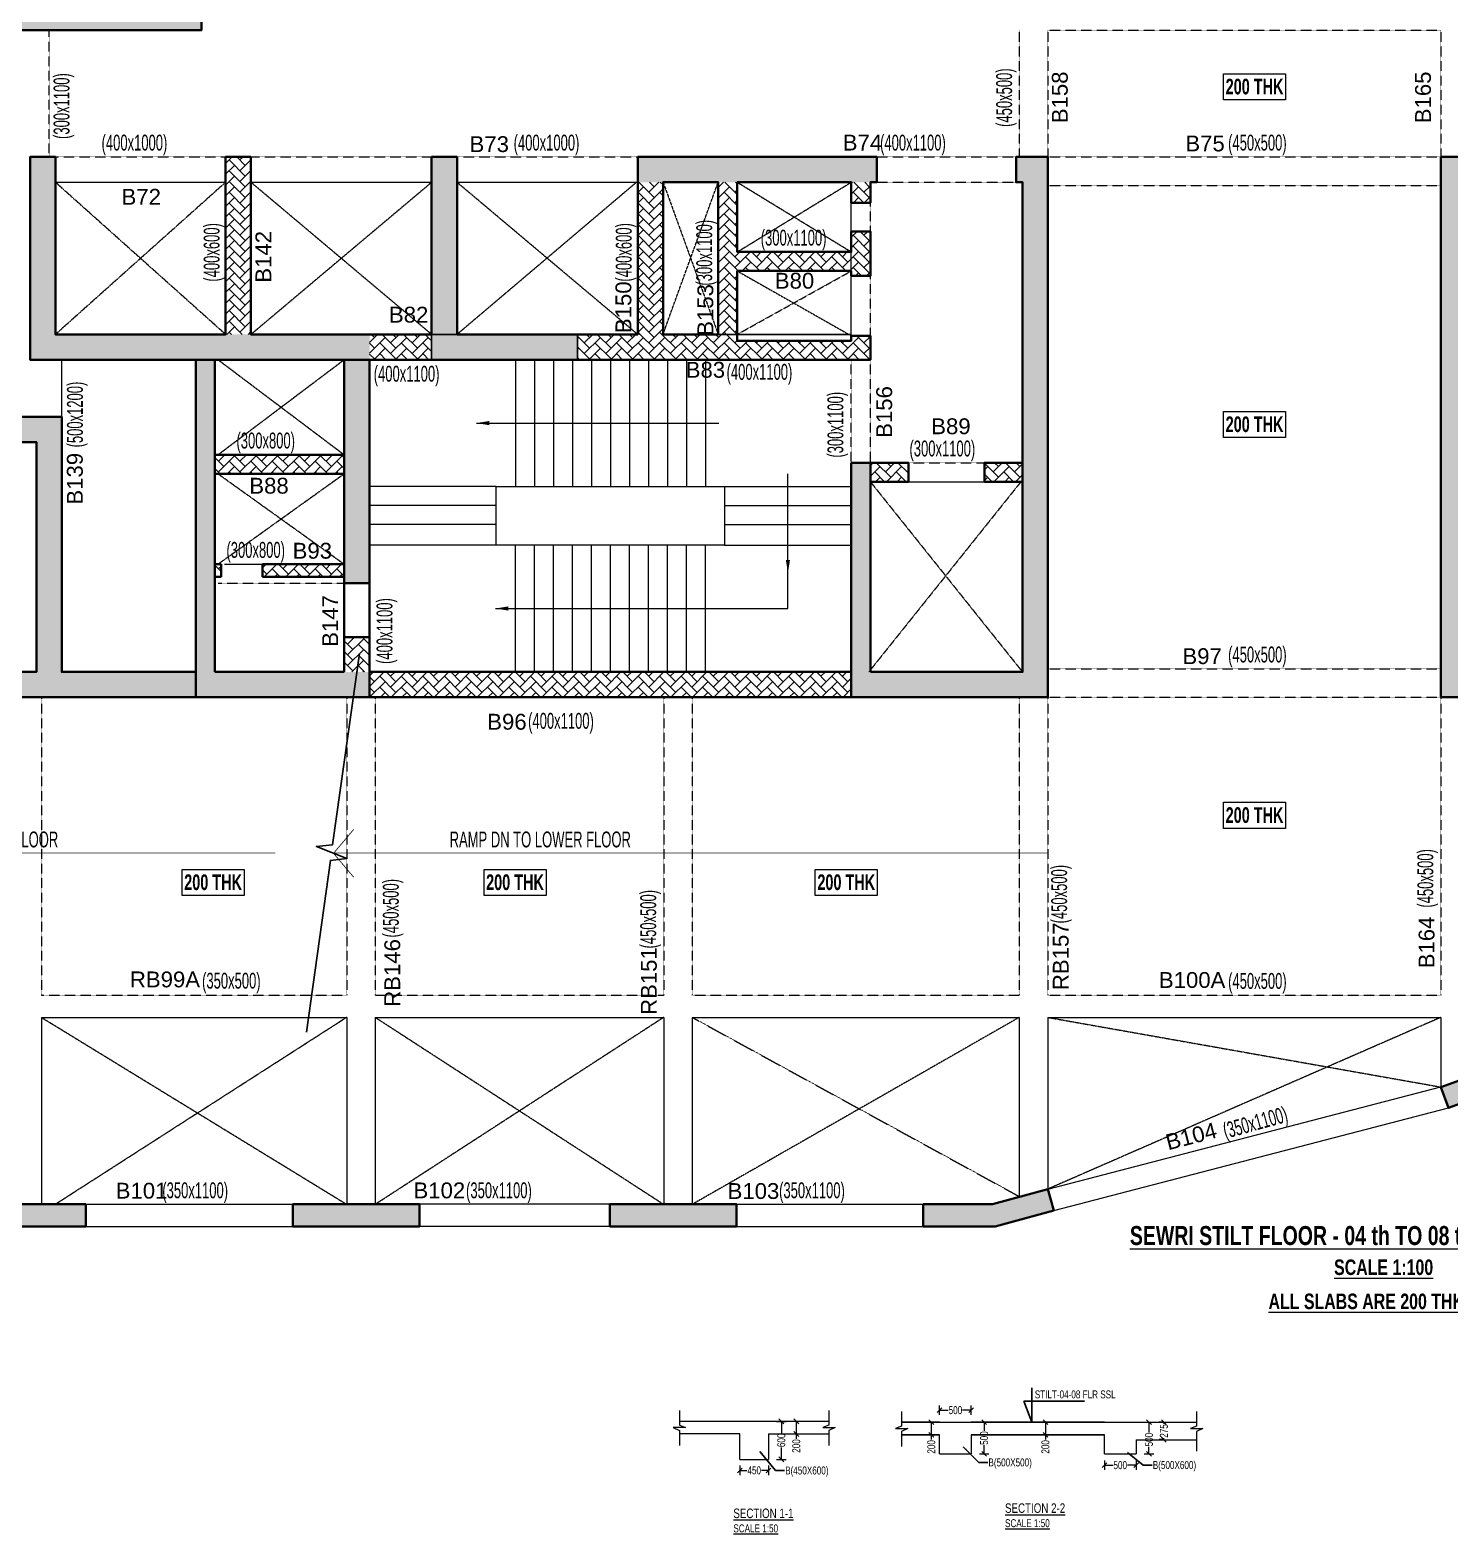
# Model space of a CAD drawing. Header units: millimetres. Extents: x -22 to 70213, y 125 to 62313.
# Drawn here: x 19333 to 41729, y 125 to 23849 of the extents above; entities that cross this region are included whole.
import ezdxf
from ezdxf.enums import TextEntityAlignment as Align

# ---------------------------------------------------------------- set-up
doc = ezdxf.new("R2010")
doc.units = ezdxf.units.MM
doc.linetypes.add('HIDDEN', pattern=[0.375, 0.25, -0.125])
for name, color, linetype, lineweight in [('A-ANNO-DIMS', 8, 'Continuous', 15), ('A-DETL-MISC', 35, 'Continuous', 15), ('A-FLOR-IDEN', 11, 'Continuous', 9), ('A-HIDD-ABVE', 8, 'HIDDEN', 20), ('G-ANNO-TEXT', 231, 'Continuous', 9), ('S-BEAM', 7, 'Continuous', 18), ('S-BEAM-IDEN', 2, 'Continuous', 9), ('S-COL HATCH', 9, 'Continuous', 0), ('S-COLS', 5, 'Continuous', 35), ('SEC TEXT', 50, 'Continuous', 5)]:
    doc.layers.add(name, color=color, linetype=linetype, lineweight=lineweight)
for name, color, linetype in [('Beam Nos', 7, 'Continuous'), ('changes', 7, 'Continuous'), ('dim', 8, 'Continuous'), ('SECTION LINE', 4, 'Continuous')]:
    doc.layers.add(name, color=color, linetype=linetype)
doc.styles.add('Dim.s & Anno.(Misc.)', font='ARIALN.TTF')
doc.styles.add('SC-BBS1', font='SansSerif')
doc.styles.add('sd', font='ARIALN.TTF')
doc.styles.add('SOBHA', font='swisscl.ttf')
doc.styles.add('Swis721 LtCn BT', font='swisscl.ttf', dxfattribs={"width": 0.9, "height": 233.355162})
doc.styles.add('Swis721 LtCn BT_2', font='swisscl.ttf', dxfattribs={"height": 244.992296})
doc.styles.add('Swis721 LtCn BT_B', font='', dxfattribs={"width": 0.9, "height": 246.918336})
doc.styles.get('Swis721 LtCn BT_B').set_extended_font_data('Swis721 LtCn BT', bold=True)
doc.dimstyles.new('A-GFC-100', dxfattribs={"dimscale": 100, "dimtxt": 1.75, "dimasz": 1.5, "dimexe": 1.5, "dimexo": 0, "dimgap": 1, "dimtad": 1, "dimdsep": 46, "dimtxsty": 'Dim.s & Anno.(Misc.)', "dimblk": 'ARCHTICK', "dimcen": 0, "dimdle": 1.5, "dimclrd": 256, "dimclre": 8, "dimclrt": 6, "dimazin": 2, "dimtfac": 1, "dimtix": 1, "dimtmove": 2, "dimatfit": 3, "dimfxl": 1, "dimtolj": 1, "dimlwd": -1, "dimlwe": 9, "dimarcsym": 0})
doc.dimstyles.new('S-50', dxfattribs={"dimscale": 50, "dimtxt": 2.5, "dimasz": 1.5, "dimexe": 1.5, "dimexo": 1.5, "dimgap": 0.1, "dimtad": 0, "dimdec": 0, "dimrnd": 0.0005, "dimzin": 0, "dimdsep": 46, "dimtxsty": 'SOBHA', "dimblk": 'OBLIQUE', "dimcen": 0.09, "dimclrd": 8, "dimclre": 8, "dimclrt": 6, "dimadec": 0, "dimazin": 0, "dimtfac": 1, "dimtdec": 0, "dimtofl": 0, "dimtmove": 0, "dimatfit": 3, "dimfxl": 1.5, "dimfxlon": 1, "dimtolj": 1, "dimtzin": 0, "dimlwd": -1, "dimlwe": -1, "dimarcsym": 0})
pattern_1 = [(45, (-31794446.85, 20735559.75), (0, 169.7056275), [360, -120]), (135, (-31794362, 20735644.6), (1e-14, 169.7056275), [360, -120])]

# ---------------------------------------------------------------- blocks, each defined once
blk = doc.blocks.new('A$C0921b736')
at = {"layer": 'S-COL HATCH', "transparency": 33554687}
h = blk.add_hatch(color=256, dxfattribs=at)
h.dxf.hatch_style = 1
h.paths.add_polyline_path([(5425, 11675), (5425, 11275), (10175, 11275), (10175, 11675)])
h.paths.add_polyline_path([(5425, 11675), (5975, 11675), (5975, 22675), (5425, 22675)])
h = blk.add_hatch(color=256, dxfattribs=at)
h.dxf.hatch_style = 1
h.paths.add_polyline_path([(12825, 6075), (12825, 6475), (7871, 6475), (7871, 9275), (7471, 9275), (7471, 6075)])
at = {"layer": 'S-COL HATCH'}
h = blk.add_hatch(dxfattribs=at)
h.set_pattern_fill('AR-HBONE', color=256, scale=30)
h.set_pattern_definition(pattern_1)
h.paths.add_polyline_path([(10555, 6475), (10955, 6475), (10955, 9275), (10555, 9275)])
at = {"layer": 'S-COL HATCH', "transparency": 33554687}
h = blk.add_hatch(color=256, dxfattribs=at)
h.dxf.hatch_style = 1
h.paths.add_polyline_path([(13805, 9275), (14205, 9275), (14205, 6475), (13805, 6475)])
h = blk.add_hatch(color=256, dxfattribs=at)
h.dxf.hatch_style = 1
h.paths.add_polyline_path([(17055, 9275), (20825, 9275), (20825, 8875), (17055, 8875)])
h = blk.add_hatch(color=256, dxfattribs=at)
h.dxf.hatch_style = 1
h.paths.add_polyline_path([(20725, 4450), (20425, 4450), (20425, 1150), (20425, 750), (23125, 750), (23525, 750), (23525, 1150), (23525, 1150), (23525, 9275), (23025, 9275), (23025, 8875), (23125, 8875), (23125, 1150), (23125, 1150), (20725, 1150), (20725, 1150)])
h = blk.add_hatch(color=256, dxfattribs=at)
h.dxf.hatch_style = 1
h.paths.add_polyline_path([(32525, 4450), (32825, 4450), (32825, 1150), (32825, 750), (30125, 750), (29725, 750), (29725, 1150), (29725, 1150), (29725, 9275), (30225, 9275), (30225, 8875), (30125, 8875), (30125, 1150), (30125, 1150), (32525, 1150), (32525, 1150)])
at = {"layer": 'S-COL HATCH'}
h = blk.add_hatch(dxfattribs=at)
h.set_pattern_fill('AR-HBONE', color=256, scale=30)
h.set_pattern_definition(pattern_1)
h.paths.add_polyline_path([(18325, 8875), (18625, 8875), (18625, 7775), (20425, 7775), (20425, 8100), (20725, 8100), (20725, 7398), (20425, 7398), (20425, 7475), (18625, 7475), (18625, 6375), (20425, 6375), (20425, 6453), (20725, 6453), (20725, 6075), (16105, 6075), (16105, 6475), (18325, 6475)])
h = blk.add_hatch(dxfattribs=at)
h.set_pattern_fill('AR-HBONE', color=256, scale=30)
h.set_pattern_definition(pattern_1)
h.paths.add_polyline_path([(17055, 6475), (17455, 6475), (17455, 8875), (17055, 8875)])
h = blk.add_hatch(dxfattribs=at)
h.set_pattern_fill('AR-HBONE', color=256, scale=30)
h.set_pattern_definition(pattern_1)
h.paths.add_polyline_path([(20425, 8875), (20725, 8875), (20725, 8550), (20425, 8550)])
h = blk.add_hatch(dxfattribs=at)
h.set_pattern_fill('AR-HBONE', color=256, scale=30)
h.set_pattern_definition(pattern_1)
h.paths.add_polyline_path([(13805, 6475), (12825, 6475), (12825, 6075), (13805, 6075)])
at = {"layer": 'S-COL HATCH', "transparency": 33554687}
h = blk.add_hatch(color=256, dxfattribs=at)
h.dxf.hatch_style = 1
h.paths.add_polyline_path([(13805, 6475), (16105, 6475), (16105, 6075), (13805, 6075)])
h = blk.add_hatch(color=256, dxfattribs=at)
h.dxf.hatch_style = 1
h.paths.add_polyline_path([(10385, 6075), (10085, 6075), (10085, 750), (10385, 750), (12825, 750), (12825, 1150), (10385, 1150), (10385, 2850), (10385, 2850), (10385, 2850)])
h = blk.add_hatch(color=256, dxfattribs=at)
h.dxf.hatch_style = 1
h.paths.add_polyline_path([(12825, 6075), (12425, 6075), (12425, 6075), (12425, 4575), (12425, 4575), (12425, 4275), (12425, 2550), (12825, 2550)])
h = blk.add_hatch(color=256, dxfattribs=at)
h.dxf.hatch_style = 1
h.paths.add_polyline_path([(7571, 4775), (7571, 1150), (4571, 1150), (4571, 3648), (4171, 3648), (4171, 1150), (1200, 1150), (1200, 750), (10085, 750), (10085, 1150), (7971, 1150), (7971, 5175), (0, 5175), (0, 1675), (575, 1675), (575, 4775)])
at = {"layer": 'S-COL HATCH'}
h = blk.add_hatch(dxfattribs=at)
h.set_pattern_fill('AR-HBONE', color=256, scale=30)
h.set_pattern_definition(pattern_1)
h.paths.add_polyline_path([(12425, 4575), (10385, 4575), (10385, 4275), (12425, 4275)])
h = blk.add_hatch(dxfattribs=at)
h.set_pattern_fill('AR-HBONE', color=256, scale=30)
h.set_pattern_definition([(45, (-31794446.85, 20683630.75), (0, 169.7056275), [360, -120]), (135, (-31794362, 20683715.6), (1e-14, 169.7056275), [360, -120])])
h.paths.add_polyline_path([(21325, 4150), (21325, 4450), (20725, 4450), (20725, 4150)])
h.paths.add_polyline_path([(23125, 4150), (23125, 4450), (22525, 4450), (22525, 4150)])
h = blk.add_hatch(dxfattribs=at)
h.set_pattern_fill('AR-HBONE', color=256, scale=30)
h.set_pattern_definition(pattern_1)
h.paths.add_polyline_path([(10485, 2850), (10385, 2850), (10385, 2650), (10485, 2650)])
h = blk.add_hatch(dxfattribs=at)
h.set_pattern_fill('AR-HBONE', color=256, scale=30)
h.set_pattern_definition(pattern_1)
h.paths.add_polyline_path([(11135, 2850), (11135, 2650), (12425, 2650), (12425, 2850)])
h = blk.add_hatch(dxfattribs=at)
h.set_pattern_fill('AR-HBONE', color=256, scale=30)
h.set_pattern_definition(pattern_1)
h.paths.add_polyline_path([(12825, 1700), (12425, 1700), (12425, 1150), (12825, 1150)])
h = blk.add_hatch(dxfattribs=at)
h.set_pattern_fill('AR-HBONE', color=256, scale=30)
h.set_pattern_definition(pattern_1)
h.paths.add_polyline_path([(12825, 1150), (20425, 1150), (20425, 750), (12825, 750)])
at = {"layer": 'changes'}
blk.add_lwpolyline([(13805, 6475), (16105, 6475), (16105, 6075), (13805, 6075)], close=True, dxfattribs=at)
at = {"layer": 'S-COLS'}
for p, q in [((20425, 4450), (20425, 1150)), ((20725, 4450), (20725, 1150)), ((12425, 2550), (12825, 2550)), ((12425, 1700), (12825, 1700)), ((20425, 1150), (20425, 750))]:
    blk.add_line(p, q, dxfattribs=at)
at = {"layer": 'S-COLS', "elevation": 0}
blk.add_lwpolyline([(10175, 11675), (5425, 11675), (5425, 11275), (10175, 11275)], close=True, dxfattribs=at)
at = {"layer": 'S-COLS'}
for points in [[(17055, 9275), (20825, 9275), (20825, 8875), (20725, 8875), (20725, 8550), (20425, 8550), (20425, 8875), (19525, 8875), (18625, 8875), (18625, 7775), (20425, 7775), (20425, 8100), (20725, 8100), (20725, 7398), (20425, 7398), (20425, 7475), (18625, 7475), (18625, 6375), (19525, 6375), (20425, 6375), (20425, 6453), (20725, 6453), (20725, 6075), (18625, 6075), (18625, 6075), (7471, 6075), (7471, 9275), (7871, 9275), (7871, 6475), (10555, 6475), (10555, 9275)], [(10555, 9275), (10955, 9275)], [(10955, 9275), (10955, 6475), (13805, 6475), (13805, 9275)], [(13805, 9275), (14205, 9275)], [(14205, 9275), (14205, 6475), (17055, 6475), (17055, 9275)], [(23525, 1150), (23525, 9275), (23025, 9275), (23025, 8875), (23125, 8875), (23125, 1150), (20725, 1150)], [(29725, 1150), (29725, 9275), (30225, 9275), (30225, 8875), (30125, 8875), (30125, 1150), (32525, 1150)], [(10085, 6075), (10085, 750), (10385, 750)], [(10385, 1150), (10385, 6075)], [(12425, 6075), (12425, 1150)], [(12425, 750), (12825, 750), (12825, 6075)], [(0, 5175), (0, 1675), (575, 1675), (575, 4775), (7571, 4775), (7571, 1150), (4571, 1150), (4571, 3648), (4171, 3648), (4171, 1150), (1200, 1150), (1200, 750), (10085, 750)], [(10085, 1150), (7971, 1150), (7971, 5175), (25, 5175)], [(20725, 4150), (21325, 4150), (21325, 4450), (20425, 4450)], [(23125, 4150), (22525, 4150), (22525, 4450), (23125, 4450)], [(10485, 2850), (10385, 2850)], [(10485, 2650), (10485, 2850)], [(11135, 2850), (11135, 2650)], [(12425, 2850), (11135, 2850)], [(10385, 2650), (10485, 2650)], [(11135, 2650), (12425, 2650)], [(12425, 1150), (10385, 1150)], [(20425, 1150), (12825, 1150), (12825, 750), (23125, 750)], [(23125, 750), (23125, 750), (23525, 750), (23525, 1150)], [(30125, 750), (30125, 750), (29725, 750), (29725, 1150)], [(10385, 750), (12425, 750)]]:
    blk.add_lwpolyline(points, dxfattribs=at)
for points in [[(17455, 6475), (18325, 6475), (18325, 8875), (17455, 8875)], [(12425, 4575), (10385, 4575), (10385, 4275), (12425, 4275)]]:
    blk.add_lwpolyline(points, close=True, dxfattribs=at)
blk = doc.blocks.new('*U9')
blk.add_lwpolyline([(-31.73, 0), (-1.25, 0), (-0.62, 2.5), (0.62, -2.5), (1.25, 0), (28.62, 0)])
blk = doc.blocks.new('_ARCHTICK')
at = {"color": 0, "linetype": 'ByBlock', "const_width": 0.15}
blk.add_lwpolyline([(-0.5, -0.5), (0.5, 0.5)], dxfattribs=at)
blk = doc.blocks.new('A$Cb7cd9481')
at = {"layer": 'S-COL HATCH', "transparency": 33554687}
h = blk.add_hatch(color=256, dxfattribs=at)
h.dxf.hatch_style = 1
h.paths.add_polyline_path([(23855, -11522), (23735, -11193), (21855, -11874), (21974, -12203)])
h = blk.add_hatch(color=256, dxfattribs=at)
h.dxf.hatch_style = 1
h.paths.add_polyline_path([(15747, -13822), (15654, -13485), (14779, -13724), (13686, -13724), (13686, -14074), (14825, -14074)])
h = blk.add_hatch(color=256, dxfattribs=at)
h.dxf.hatch_style = 1
h.paths.add_polyline_path([(478, -14074), (478, -13724), (-1522, -13724), (-1522, -14074)])
h = blk.add_hatch(color=256, dxfattribs=at)
h.dxf.hatch_style = 1
h.paths.add_polyline_path([(5745, -14074), (5745, -13724), (3745, -13724), (3745, -14074)])
h = blk.add_hatch(color=256, dxfattribs=at)
h.dxf.hatch_style = 1
h.paths.add_polyline_path([(10745, -14074), (10745, -13724), (8745, -13724), (8745, -14074)])
at = {"layer": 'S-COLS', "elevation": 0}
for points in [[(21855, -11874), (21974, -12203), (23855, -11522), (23735, -11193), (21855, -11874)], [(13686, -13724), (14779, -13724), (15654, -13485), (15747, -13822), (14825, -14074), (13686, -14074), (13686, -13724)]]:
    blk.add_lwpolyline(points, dxfattribs=at)
for points in [[(-1522, -13724), (478, -13724), (478, -14074), (-1522, -14074)], [(3745, -13724), (5745, -13724), (5745, -14074), (3745, -14074)], [(8745, -13724), (10745, -13724), (10745, -14074), (8745, -14074)]]:
    blk.add_lwpolyline(points, close=True, dxfattribs=at)
blk = doc.blocks.new('_OBLIQUE')
at = {"color": 0, "linetype": 'ByBlock'}
blk.add_line((-0.5, -0.5), (0.5, 0.5), dxfattribs=at)
blk = doc.blocks.new('*D29')
at = {"layer": 'Defpoints', "color": 0, "transparency": 16777216}
for p in [(31442, 1901), (31419, 1701), (31442, 1701)]:
    blk.add_point(p, dxfattribs=at)
at = {"layer": 'S-BEAM', "color": 8, "transparency": 16777216}
for p, q in [((31419, 1901), (31344, 1901)), ((31419, 1901), (31419, 1701)), ((31419, 1701), (31344, 1701)), ((31419, 1701), (31419, 1626))]:
    blk.add_line(p, q, dxfattribs=at)
at = {"layer": 'S-BEAM', "color": 8, "transparency": 16777216, "xscale": 75, "yscale": 75, "zscale": 75}
for p, rotation in [((31419, 1901), 90), ((31419, 1701), 270)]:
    blk.add_blockref('_OBLIQUE', p, dxfattribs=dict(at, rotation=rotation))
at = {"layer": 'S-BEAM', "color": 6, "transparency": 16777216, "insert": (31419, 1512), "char_height": 125, "attachment_point": 5, "rotation": 90, "style": 'SOBHA'}
blk.add_mtext('\\A1;200', dxfattribs=at)
blk = doc.blocks.new('*D32')
at = {"layer": 'Defpoints', "color": 0, "transparency": 16777216}
for p in [(30980, 1901), (31183, 1901), (30980, 1301)]:
    blk.add_point(p, dxfattribs=at)
at = {"layer": 'S-BEAM', "color": 8, "transparency": 16777216}
for p, q in [((31108, 1901), (31258, 1901)), ((31183, 1901), (31183, 1716)), ((31183, 1301), (31183, 1487)), ((31108, 1301), (31258, 1301))]:
    blk.add_line(p, q, dxfattribs=at)
at = {"layer": 'S-BEAM', "color": 8, "transparency": 16777216, "xscale": 75, "yscale": 75, "zscale": 75}
for p, rotation in [((31183, 1901), 90), ((31183, 1301), 270)]:
    blk.add_blockref('_OBLIQUE', p, dxfattribs=dict(at, rotation=rotation))
at = {"layer": 'S-BEAM', "color": 6, "transparency": 16777216, "insert": (31183, 1601), "char_height": 125, "attachment_point": 5, "rotation": 90, "style": 'SOBHA'}
blk.add_mtext('\\A1;600', dxfattribs=at)
blk = doc.blocks.new('*D33')
at = {"layer": 'Defpoints', "color": 0, "transparency": 16777216}
for p in [(34179, 1887), (34382, 1887), (34179, 1387)]:
    blk.add_point(p, dxfattribs=at)
at = {"layer": 'S-BEAM', "color": 8, "transparency": 16777216}
for p, q in [((34307, 1887), (34457, 1887)), ((34382, 1887), (34382, 1751)), ((34382, 1387), (34382, 1523)), ((34307, 1387), (34457, 1387))]:
    blk.add_line(p, q, dxfattribs=at)
at = {"layer": 'S-BEAM', "color": 8, "transparency": 16777216, "xscale": 75, "yscale": 75, "zscale": 75}
for p, rotation in [((34382, 1887), 90), ((34382, 1387), 270)]:
    blk.add_blockref('_OBLIQUE', p, dxfattribs=dict(at, rotation=rotation))
at = {"layer": 'S-BEAM', "color": 6, "transparency": 16777216, "insert": (34382, 1637), "char_height": 125, "attachment_point": 5, "rotation": 90, "style": 'SOBHA'}
blk.add_mtext('\\A1;500', dxfattribs=at)
blk = doc.blocks.new('*D34')
at = {"layer": 'Defpoints', "color": 0, "transparency": 16777216}
for p in [(33679, 2077), (33679, 1887), (34179, 1887)]:
    blk.add_point(p, dxfattribs=at)
at = {"layer": 'S-BEAM', "color": 8, "transparency": 16777216}
for p, q in [((33679, 2002), (33679, 2152)), ((34179, 2002), (34179, 2152)), ((33679, 2077), (33815, 2077)), ((34179, 2077), (34043, 2077))]:
    blk.add_line(p, q, dxfattribs=at)
at = {"layer": 'S-BEAM', "color": 8, "transparency": 16777216, "xscale": 75, "yscale": 75, "zscale": 75, "rotation": 180}
blk.add_blockref('_OBLIQUE', (33679, 2077), dxfattribs=at)
at = {"layer": 'S-BEAM', "color": 8, "transparency": 16777216, "xscale": 75, "yscale": 75, "zscale": 75}
blk.add_blockref('_OBLIQUE', (34179, 2077), dxfattribs=at)
at = {"layer": 'S-BEAM', "color": 6, "transparency": 16777216, "insert": (33929, 2077), "char_height": 125, "attachment_point": 5, "style": 'SOBHA'}
blk.add_mtext('\\A1;500', dxfattribs=at)
blk = doc.blocks.new('*D30')
at = {"layer": 'Defpoints', "color": 0, "transparency": 16777216}
for p in [(37241, 1887), (37218, 1612), (37241, 1612)]:
    blk.add_point(p, dxfattribs=at)
at = {"layer": 'S-BEAM', "color": 8, "transparency": 16777216}
for p, q in [((37218, 1887), (37143, 1887)), ((37218, 1887), (37218, 1863)), ((37218, 1612), (37143, 1612)), ((37218, 1612), (37218, 1635))]:
    blk.add_line(p, q, dxfattribs=at)
at = {"layer": 'S-BEAM', "color": 8, "transparency": 16777216, "xscale": 75, "yscale": 75, "zscale": 75}
for p, rotation in [((37218, 1887), 90), ((37218, 1612), 270)]:
    blk.add_blockref('_OBLIQUE', p, dxfattribs=dict(at, rotation=rotation))
at = {"layer": 'S-BEAM', "color": 6, "transparency": 16777216, "insert": (37218, 1749), "char_height": 125, "attachment_point": 5, "rotation": 90, "style": 'SOBHA'}
blk.add_mtext('\\A1;275', dxfattribs=at)
blk = doc.blocks.new('*D35')
at = {"layer": 'Defpoints', "color": 0, "transparency": 16777216}
for p in [(36779, 1887), (36982, 1887), (36779, 1387)]:
    blk.add_point(p, dxfattribs=at)
at = {"layer": 'S-BEAM', "color": 8, "transparency": 16777216}
for p, q in [((36907, 1887), (37057, 1887)), ((36982, 1887), (36982, 1726)), ((36982, 1387), (36982, 1498)), ((36907, 1387), (37057, 1387))]:
    blk.add_line(p, q, dxfattribs=at)
at = {"layer": 'S-BEAM', "color": 8, "transparency": 16777216, "xscale": 75, "yscale": 75, "zscale": 75}
for p, rotation in [((36982, 1887), 90), ((36982, 1387), 270)]:
    blk.add_blockref('_OBLIQUE', p, dxfattribs=dict(at, rotation=rotation))
at = {"layer": 'S-BEAM', "color": 6, "transparency": 16777216, "insert": (36982, 1612), "char_height": 125, "attachment_point": 5, "rotation": 90, "style": 'SOBHA'}
blk.add_mtext('\\A1;500', dxfattribs=at)
blk = doc.blocks.new('*D31')
at = {"layer": 'Defpoints', "color": 0, "transparency": 16777216}
for p in [(35349, 1687), (35372, 1887), (35372, 1687)]:
    blk.add_point(p, dxfattribs=at)
at = {"layer": 'S-BEAM', "color": 8, "transparency": 16777216}
for p, q in [((35349, 1887), (35274, 1887)), ((35349, 1687), (35274, 1687)), ((35349, 1887), (35349, 1687)), ((35349, 1687), (35349, 1612))]:
    blk.add_line(p, q, dxfattribs=at)
at = {"layer": 'S-BEAM', "color": 8, "transparency": 16777216, "xscale": 75, "yscale": 75, "zscale": 75}
for p, rotation in [((35349, 1887), 90), ((35349, 1687), 270)]:
    blk.add_blockref('_OBLIQUE', p, dxfattribs=dict(at, rotation=rotation))
at = {"layer": 'S-BEAM', "color": 6, "transparency": 16777216, "insert": (35349, 1498), "char_height": 125, "attachment_point": 5, "rotation": 90, "style": 'SOBHA'}
blk.add_mtext('\\A1;200', dxfattribs=at)
blk = doc.blocks.new('*D36')
at = {"layer": 'Defpoints', "color": 0, "transparency": 16777216}
for p in [(33549, 1687), (33582, 1887), (33582, 1687)]:
    blk.add_point(p, dxfattribs=at)
at = {"layer": 'S-BEAM', "color": 8, "transparency": 16777216}
for p, q in [((33549, 1887), (33474, 1887)), ((33549, 1687), (33474, 1687)), ((33549, 1887), (33549, 1687)), ((33549, 1687), (33549, 1612))]:
    blk.add_line(p, q, dxfattribs=at)
at = {"layer": 'S-BEAM', "color": 8, "transparency": 16777216, "xscale": 75, "yscale": 75, "zscale": 75}
for p, rotation in [((33549, 1887), 90), ((33549, 1687), 270)]:
    blk.add_blockref('_OBLIQUE', p, dxfattribs=dict(at, rotation=rotation))
at = {"layer": 'S-BEAM', "color": 6, "transparency": 16777216, "insert": (33549, 1498), "char_height": 125, "attachment_point": 5, "rotation": 90, "style": 'SOBHA'}
blk.add_mtext('\\A1;200', dxfattribs=at)
blk = doc.blocks.new('*D37')
at = {"layer": 'Defpoints', "color": 0, "transparency": 16777216}
for p in [(36279, 1387, 0), (36779, 1387, 0), (36779, 1209)]:
    blk.add_point(p, dxfattribs=at)
at = {"layer": 'S-BEAM', "color": 8, "transparency": 16777216}
for p, q in [((36279, 1284), (36279, 1134)), ((36279, 1209), (36415, 1209)), ((36779, 1209), (36643, 1209)), ((36779, 1284), (36779, 1134))]:
    blk.add_line(p, q, dxfattribs=at)
at = {"layer": 'S-BEAM', "color": 8, "transparency": 16777216, "xscale": 75, "yscale": 75, "zscale": 75, "rotation": 180}
blk.add_blockref('_OBLIQUE', (36279, 1209), dxfattribs=at)
at = {"layer": 'S-BEAM', "color": 8, "transparency": 16777216, "xscale": 75, "yscale": 75, "zscale": 75}
blk.add_blockref('_OBLIQUE', (36779, 1209), dxfattribs=at)
at = {"layer": 'S-BEAM', "color": 6, "transparency": 16777216, "insert": (36529, 1209), "char_height": 125, "attachment_point": 5, "style": 'SOBHA'}
blk.add_mtext('\\A1;500', dxfattribs=at)
blk = doc.blocks.new('*D38')
at = {"layer": 'Defpoints', "color": 0, "transparency": 16777216}
for p in [(30530, 1301, 0), (30980, 1301, 0), (30980, 1127)]:
    blk.add_point(p, dxfattribs=at)
at = {"layer": 'S-BEAM', "color": 8, "transparency": 16777216}
for p, q in [((30530, 1202), (30530, 1052)), ((30980, 1202), (30980, 1052)), ((30530, 1127), (30640, 1127)), ((30980, 1127), (30870, 1127))]:
    blk.add_line(p, q, dxfattribs=at)
at = {"layer": 'S-BEAM', "color": 8, "transparency": 16777216, "xscale": 75, "yscale": 75, "zscale": 75, "rotation": 180}
blk.add_blockref('_OBLIQUE', (30530, 1127), dxfattribs=at)
at = {"layer": 'S-BEAM', "color": 8, "transparency": 16777216, "xscale": 75, "yscale": 75, "zscale": 75}
blk.add_blockref('_OBLIQUE', (30980, 1127), dxfattribs=at)
at = {"layer": 'S-BEAM', "color": 6, "transparency": 16777216, "insert": (30755, 1127), "char_height": 125, "attachment_point": 5, "style": 'SOBHA'}
blk.add_mtext('\\A1;450', dxfattribs=at)
blk = doc.blocks.new('A$C40398dd4')
at = {"layer": 'A-ANNO-DIMS', "ltscale": 500, "elevation": 0}
blk.add_lwpolyline([(5810, 1000), (6600, 1000), (6600, 1565)], dxfattribs=at)
at = {"layer": 'A-DETL-MISC'}
for p, q in [((2300, 4925), (2300, 2925)), ((2600, 4925), (2600, 2925)), ((2900, 4925), (2900, 2925)), ((3200, 4925), (3200, 2925)), ((3500, 4925), (3500, 2925)), ((3800, 4925), (3800, 2925)), ((4100, 4925), (4100, 2925)), ((4400, 4925), (4400, 2925)), ((4700, 4925), (4700, 2925)), ((5000, 4925), (5000, 2925)), ((5300, 4925), (5300, 2925)), ((2300, 0), (2300, 2000)), ((2600, 0), (2600, 2000)), ((2900, 0), (2900, 2000)), ((3200, 0), (3200, 2000)), ((3500, 0), (3500, 2000)), ((3800, 0), (3800, 2000)), ((4100, 0), (4100, 2000)), ((4400, 0), (4400, 2000)), ((4700, 0), (4700, 2000)), ((5000, 0), (5000, 2000)), ((5300, 0), (5300, 2000))]:
    blk.add_line(p, q, dxfattribs=at)
for points in [[(2000, 2925), (0, 2925)], [(5600, 2925), (7600, 2925)], [(2000, 2625), (0, 2625)], [(5600, 2625), (7600, 2625)], [(2000, 2325), (0, 2325)], [(5600, 2325), (7600, 2325)]]:
    blk.add_lwpolyline(points, dxfattribs=at)
blk.add_lwpolyline([(5600, 2925), (5600, 2000), (2000, 2000), (2000, 2925)], close=True, dxfattribs=at)
at = {"layer": 'A-DETL-MISC', "elevation": 0}
for points in [[(2000, 2000), (0, 2000)], [(5600, 2000), (7600, 2000)]]:
    blk.add_lwpolyline(points, dxfattribs=at)
at = {"layer": 'A-ANNO-DIMS', "ltscale": 500}
for points in [[(1688, 3925), (5510, 3925)], [(6600, 1565), (6600, 3126)], [(1988, 1000), (5810, 1000)]]:
    blk.add_leader(points, dimstyle='A-GFC-100', override={"dimasz": 2, "dimtad": 0, "dimfxl": 0.18, "dimarcsym": 1}, dxfattribs=at)

msp = doc.modelspace()

# ---------------------------------------------------------------- linework, layer by layer
at = {"layer": 'A-FLOR-IDEN', "color": 8, "flags": 128}
for points in [[(39136.3, 23159.8), (39136.3, 22748), (38158.8, 22748), (38158.8, 23159.8)], [(39136.3, 17832.4), (39136.3, 17420.6), (38158.8, 17420.6), (38158.8, 17832.4)], [(39136.3, 11667), (39136.3, 11255.2), (38158.8, 11255.2), (38158.8, 11667)]]:
    msp.add_lwpolyline(points, close=True, dxfattribs=at)
at = {"layer": 'A-FLOR-IDEN', "color": 8, "elevation": 0, "flags": 128}
for points in [[(22708.4, 10607.6), (22708.4, 10195.8), (21730.9, 10195.8), (21730.9, 10607.6)], [(27471, 10607.6), (27471, 10195.8), (26493.5, 10195.8), (26493.5, 10607.6)], [(32695.9, 10607.6), (32695.9, 10195.8), (31718.4, 10195.8), (31718.4, 10607.6)]]:
    msp.add_lwpolyline(points, close=True, dxfattribs=at)
at = {"layer": 'A-HIDD-ABVE', "linetype": 'HIDDEN'}
for p, q in [((19732.8, 21449.3), (22417.1, 19049.3)), ((19732.8, 19049.3), (22417.1, 21449.3)), ((22817.1, 21449.3), (25667.1, 19049.3)), ((22817.1, 19049.3), (25667.1, 21449.3)), ((26067.1, 21449.3), (28917.1, 19049.3)), ((26067.1, 19049.3), (28897.1, 21449.3)), ((29317.1, 21449.3), (30187.1, 19049.3)), ((29317.1, 19049.3), (30187.1, 21449.3)), ((30487.1, 21449.3), (32287.1, 20349.3)), ((30487.1, 20349.3), (32287.1, 21449.3)), ((30487.1, 19049.3), (32287.1, 20049.3)), ((30487.1, 20049.3), (32287.1, 19026.8)), ((22297.2, 18649.3), (24287.1, 17149.3)), ((22297.2, 17149.3), (24287.1, 18649.3)), ((22297.2, 16849.3), (24287.1, 15424.1)), ((22297.2, 15424.1), (24287.1, 16849.3)), ((34963, 16724.1), (32563, 13724.1)), ((32587.1, 16724.1), (34987.1, 13724.1)), ((19511.2, 8274.1, 0), (24328, 5324.1)), ((24328, 8274.1), (19732.8, 5324.1)), ((24778, 8274.1), (29328, 5324.1)), ((29328, 8274.1), (24778, 5324.1)), ((29778, 8274.1), (34937.1, 5447.6)), ((34937.1, 8274.1), (29778, 5324.1)), ((35387.1, 8274.1), (41587.5, 7175.2, 0)), ((41587.1, 8274.1), (35387.1, 5564.6))]:
    msp.add_line(p, q, dxfattribs=at)
at = {"layer": 'Beam Nos'}
for p, q in [((33678.8, 1886.8), (33080.3, 1886.8)), ((33678.8, 1686.8), (33080.3, 1686.8)), ((34178.8, 1886.8, 0), (36278.8, 1886.8, 0)), ((34178.8, 1686.8, 0), (36278.8, 1686.8, 0))]:
    msp.add_line(p, q, dxfattribs=at)
at = {"layer": 'dim', "color": 5}
for p, q in [((35133.4, 1886.8, 0), (35133.4, 2431.2, 0)), ((35133.4, 1886.8, 0), (35009.4, 2217.2, 0)), ((35009.4, 2217.2, 0), (35963.9, 2217.2, 0))]:
    msp.add_line(p, q, dxfattribs=at)
at = {"layer": 'S-BEAM', "linetype": 'HIDDEN'}
for p, q in [((19632.8, 21849.3), (19632.8, 23849.3, 0)), ((34937.1, 23849.3), (34937.1, 21849.3)), ((35387.1, 23849.3), (35387.1, 21849.3)), ((35387.1, 23849.3), (41587.1, 23849.3)), ((41587.1, 23849.3), (41587.1, 21849.3)), ((19732.8, 21849.3), (22417.1, 21849.3)), ((22817.1, 21849.3), (25667.1, 21849.3)), ((26067.1, 21849.3), (28917.1, 21849.3)), ((32687.1, 21849.3), (34887.1, 21849.3)), ((35387.1, 21849.3), (41587.1, 21849.3)), ((32587.1, 19026.8), (32587.1, 21449.3)), ((32687.1, 21449.3), (34887.1, 21449.3)), ((35387.1, 21399.3), (41587.1, 21399.3)), ((32287.1, 17024.1), (32287.1, 18649.3)), ((32587.1, 17024.1), (32587.1, 18649.3)), ((33187.1, 17024.1), (34387.1, 17024.1)), ((22297.2, 15124.1), (24287.1, 15124.1)), ((35387.1, 13774.1), (41587.1, 13774.1)), ((19511.2, 13324.1), (19511.2, 8624.1)), ((24328, 13324.1), (24328, 8624.1)), ((24778, 13324.1), (24778, 8624.1)), ((29328, 13324.1), (29328, 8624.1)), ((29778, 13324.1), (29778, 8624.1)), ((34937.1, 13324.1), (34937.1, 8624.1)), ((35387.1, 13324.1), (41587.1, 13324.1)), ((35387.1, 13324.1), (35387.1, 8624.1)), ((41587.1, 13324.1), (41587.1, 8624.1))]:
    msp.add_line(p, q, dxfattribs=at)
at = {"layer": 'S-BEAM'}
for p, q in [((19732.8, 21449.3), (22417.1, 21449.3)), ((22817.1, 21449.3), (25667.1, 21449.3)), ((26067.1, 21449.3), (28897.1, 21449.3)), ((32287.1, 19026.8), (32287.1, 21449.3)), ((33187.1, 16724.1), (34387.1, 16724.1)), ((22397.2, 15424.1), (23047.2, 15424.1)), ((19511.2, 8274.1, 0), (19511.2, 5324.1, 0)), ((24328, 8274.1), (24328, 5324.1)), ((24778, 8274.1), (24778, 5324.1)), ((29328, 8274.1), (29328, 5324.1)), ((29778, 8274.1), (29778, 5324.1)), ((34937.1, 8274.1), (34937.1, 5447.6)), ((35387.1, 8274.1), (35387.1, 5564.6)), ((41587.1, 8274.1), (41587.1, 7176.6)), ((35387.1, 5564.6, 0), (41587.1, 7176.6, 0)), ((35479.4, 5226.9, 0), (41706.7, 6846.1, 0)), ((20211.2, 5325.2, 0), (23478, 5325.2)), ((28478, 5325.2, 0), (25478, 5325.2)), ((30478, 5325.2, 0), (33419, 5325.2)), ((20211.2, 4975.2, 0), (23478, 4975.2)), ((28478, 4975.2, 0), (25478, 4975.2)), ((30478, 4975.2, 0), (33419, 4975.2)), ((29576, 1901.4, 0), (31933.9, 1901.4, 0)), ((30529.9, 1701.4, 0), (29576, 1701.4, 0)), ((30529.9, 1301.4, 0), (30529.9, 1701.4, 0)), ((30979.9, 1701.4, 0), (31933.9, 1701.4, 0)), ((30979.9, 1701.4, 0), (30979.9, 1301.4, 0)), ((33678.8, 1387), (33678.8, 1686.8)), ((34178.8, 1686.8, 0), (34178.8, 1387, 0)), ((36278.8, 1886.8, 0), (37732.7, 1886.8, 0)), ((36278.8, 1386.8, 0), (36278.8, 1686.8, 0)), ((36778.8, 1611.8, 0), (37732.7, 1611.8, 0)), ((36778.8, 1611.8, 0), (36778.8, 1386.8, 0)), ((30529.9, 1301.4, 0), (30979.9, 1301.4, 0)), ((33678.8, 1387), (34178.8, 1387, 0)), ((33678.8, 1387), (33678.8, 1387)), ((36278.8, 1386.8, 0), (36778.8, 1386.8, 0))]:
    msp.add_line(p, q, dxfattribs=at)
at = {"layer": 'S-BEAM', "linetype": 'ByBlock'}
msp.add_line((19832.8, 17749.3), (19832.8, 18649.3), dxfattribs=at)
at = {"layer": 'S-BEAM', "const_width": 12.5, "elevation": 0}
for points in [[(24435.7, 10486.6), (24119.4, 10861.6), (24435.7, 11236.6)], [(23200.1, 10865.8), (13565, 10865.8)], [(35387.1, 10865.8), (24119.5, 10865.8)]]:
    msp.add_lwpolyline(points, dxfattribs=at)
at = {"layer": 'S-BEAM', "linetype": 'HIDDEN', "elevation": 0}
for points in [[(19511.2, 8624.1), (24328, 8624.1)], [(24778, 8624.1), (29328, 8624.1)], [(29778, 8624.1), (34937.1, 8624.1)], [(35387.1, 8624.1), (41587.1, 8624.1)]]:
    msp.add_lwpolyline(points, dxfattribs=at)
at = {"layer": 'S-BEAM', "elevation": 0}
for points in [[(19511.2, 8274.1), (24328, 8274.1)], [(24778, 8274.1), (29328, 8274.1)], [(29778, 8274.1), (34937.1, 8274.1)], [(35387.1, 8274.1), (41587.1, 8274.1)]]:
    msp.add_lwpolyline(points, dxfattribs=at)
at = {"layer": 'S-BEAM', "color": 8, "elevation": 0}
for points in [[(29576, 2073.3), (29576, 1838.8), (29672.7, 1802.5), (29479, 1802.5), (29576, 1754.7), (29576, 1520.7)], [(31933.9, 2073.3), (31933.9, 1838.8), (31837.1, 1802.5), (32030.8, 1802.5), (31933.9, 1754.7), (31933.9, 1520.7)], [(33080.3, 2058.6), (33080.3, 1824.1), (32983.6, 1787.9), (33177.3, 1787.9), (33080.3, 1740.1), (33080.3, 1506.1)], [(37732.7, 2058.6), (37732.7, 1824.1), (37635.9, 1787.9), (37829.7, 1787.9), (37732.7, 1740.1), (37732.7, 1431.1)]]:
    msp.add_lwpolyline(points, dxfattribs=at)
at = {"layer": 'S-COL HATCH'}
msp.add_line((33678.8, 1886.8), (34178.8, 1886.8, 0), dxfattribs=at)
at = {"layer": 'SECTION LINE'}
msp.add_line((30187.1, 19049.3), (32287.1, 19049.3), dxfattribs=at)

# ---------------------------------------------------------------- block references
at = {"xscale": -100, "yscale": 100, "zscale": 100, "rotation": 82.03946666592795}
msp.add_blockref('*U9', (24088.4, 10874.1), dxfattribs=at)
at = {"layer": 'changes'}
msp.add_blockref('A$C0921b736', (11862.1, 12574.1), dxfattribs=at)
at = {"layer": 'S-BEAM'}
msp.add_blockref('A$Cb7cd9481', (19732.8, 19049.3), dxfattribs=at)
at = {"layer": 'S-BEAM-IDEN'}
msp.add_blockref('A$C40398dd4', (24687.1, 13724.1), dxfattribs=at)

# ---------------------------------------------------------------- texts
at = {"layer": 'A-FLOR-IDEN', "color": 1, "char_height": 246.92, "width": 1155, "attachment_point": 2, "line_spacing_factor": 0.964267, "style": 'Swis721 LtCn BT_B'}
for insert in [(38647.5, 23081.8), (38647.5, 17754.3), (38647.5, 11589), (22219.7, 10529.6), (26982.2, 10529.6), (32207.2, 10529.6)]:
    msp.add_mtext('200 THK', dxfattribs=dict(at, insert=insert))
at = {"layer": 'Beam Nos', "color": 3, "style": 'SC-BBS1'}
for s, p in [('B158', (35775.1, 22787.9, 0)), ('B165', (41504.3, 22787.7, 0)), ('B142', (23212.6, 20271.9)), ('B150', (28891.6, 19476.6)), ('B153', (30184.3, 19434.8, 0)), ('B156', (33005.1, 17824.7, 0)), ('B139', (20238.7, 16771.1)), ('B147', (24265.7, 14528.4, 0)), ('RB157', (35789.7, 9238.2, 0)), ('B164', (41560.7, 9455.8, 0)), ('RB146', (25246.1, 8975.1, 0)), ('RB151', (29292.8, 8846.4, 0))]:
    msp.add_text(s, height=250, rotation=90, dxfattribs=at).set_placement(p, align=Align.BOTTOM_CENTER)
for s, p in [('B73', (26576, 21850)), ('B74', (32462.5, 21874.2)), ('B75', (37867, 21861)), ('B72', (21086.4, 21019.1)), ('B80', (31391, 19695.1)), ('B82', (25304.2, 19159.8)), ('B83', (29985.6, 18289.8)), ('B89', (33858.3, 17398.9)), ('B88', (23101.9, 16461.2)), ('B93', (23784.8, 15435.4, 0)), ('B97', (37820.6, 13772, 0)), ('B96', (26855.1, 12737.5, 0)), ('RB99A', (21460.7, 8672.7, 0)), ('B100A', (37663, 8663.7, 0)), ('B101', (21091.4, 5339.7, 0)), ('B102', (25788.5, 5344.5, 0)), ('B103', (30743.4, 5334.2, 0))]:
    msp.add_text(s, height=250, dxfattribs=at).set_placement(p, align=Align.BOTTOM_CENTER)
at = {"layer": 'Beam Nos', "style": 'SC-BBS1'}
msp.add_text('B104', height=250, rotation=14.57455, dxfattribs=at).set_placement((37698.5, 6205.9, 0), align=Align.BOTTOM_CENTER)
at = {"layer": 'dim', "color": 6, "char_height": 125, "attachment_point": 1, "style": 'SOBHA'}
for s, insert in [('\\A1;STILT-04-08 FLR SSL', (35181, 2388.4, 0)), ('\\A1; B(450X600) ', (31208, 1188.5)), ('\\A1; B(500X500) ', (34414.9, 1315.2, 0)), ('\\A1; B(500X600) ', (37006.9, 1273.9, 0))]:
    msp.add_mtext(s, dxfattribs=dict(at, insert=insert))
at = {"layer": 'G-ANNO-TEXT', "color": 6, "insert": (36681, 4982.2), "char_height": 300, "width": 9013.977, "attachment_point": 1, "line_spacing_factor": 0.971848, "style": 'Swis721 LtCn BT_2'}
msp.add_mtext('{\\fSwis721 LtCn BT|b1|i0|c0|p34;\\LSEWRI STILT FLOOR - 04 th TO 08 th FRAMING PLAN }', dxfattribs=at)
at = {"layer": 'G-ANNO-TEXT', "color": 1, "char_height": 244.992, "attachment_point": 1, "line_spacing_factor": 0.971848, "style": 'Swis721 LtCn BT_2'}
for s, insert, width in [('{\\fSwis721 LtCn BT|b1|i0|c0|p34;\\LSCALE 1:100}', (39902.3, 4454.6), 1551.037), ('{\\fSwis721 LtCn BT|b1|i0|c0|p34;\\LALL SLABS ARE 200 THK U.O.N}', (38868, 3916.2), 3728.693)]:
    msp.add_mtext(s, dxfattribs=dict(at, insert=insert, width=width))
at = {"layer": 'S-BEAM-IDEN', "style": 'Swis721 LtCn BT', "width": 0.8}
for s, rotation, p in [('(300x1100)', 90, (19953.8, 22131.8)), ('(450x500)', 90, (34821.7, 22322, 0)), ('(400x1000)', 360, (20460.5, 21948.7)), ('(400x1000)', 360, (26960.5, 21948.7)), ('(400x1100)', 360, (32740.5, 21948.7)), ('(450x500)', 360, (38230.9, 21948.7)), ('(400x600)', 90, (22321.7, 19880.7)), ('(400x600)', 90, (28821.7, 19880.7)), ('(300x1100)', 90, (30091.7, 19818.1)), ('(300x1100)', 360, (30858.2, 20449.4)), ('(400x1100)', 360, (24753.5, 18303.3)), ('(400x1100)', 360, (30319.4, 18332.1)), ('(500x1200)', 90, (20165.6, 17265.4)), ('(300x1100)', 90, (32160.3, 17104.4, 0)), ('(300x800)', 360, (22588.3, 17248.7)), ('(300x1100)', 360, (33204.3, 17123.5)), ('(300x800)', 360, (22430.2, 15523.5)), ('(400x1100)', 90, (25048.3, 13850.1)), ('(450x500)', 360, (38230.9, 13873.5)), ('(400x1100)', 360, (27188.6, 12827.2)), ('(450x500)', 90, (41466.2, 10005.1)), ('(450x500)', 90, (25147.5, 9533.9)), ('(450x500)', 90, (35689.3, 9756)), ('(450x500)', 90, (29208, 9360.9)), ('(350x500)', 360, (22046.1, 8727.5)), ('(450x500)', 360, (38230.9, 8723.5)), ('(350x1100)', 15.48324, (38191.7, 6356.6)), ('(350x1100)', 360, (21418.7, 5420.8)), ('(350x1100)', 360, (26210.2, 5420.8)), ('(350x1100)', 360, (31147.9, 5420.8))]:
    msp.add_text(s, height=250, rotation=rotation, dxfattribs=at).set_placement(p)
for p in [(16918, 10955.7), (25951, 10955.7)]:
    msp.add_text('RAMP DN TO LOWER FLOOR', height=250, dxfattribs=at).set_placement(p)
at = {"layer": 'SEC TEXT', "color": 1, "linetype": 'ByBlock', "char_height": 150, "width": 1170.106, "attachment_point": 1, "rotation": 0.01072, "style": 'sd'}
for s, insert in [('{\\fSwis721 LtCn BT|b0|i0|c0|p34;\\LSECTION 1-1\\P\\H0.83333x;SCALE 1:50}', (30426.4, 524.9)), ('{\\fSwis721 LtCn BT|b0|i0|c0|p34;\\LSECTION 2-2\\P\\H0.83333x;SCALE 1:50}', (34711.5, 607))]:
    msp.add_mtext(s, dxfattribs=dict(at, insert=insert))

# ---------------------------------------------------------------- dimensions: what is measured, and where the dimension line sits
at = {"layer": 'S-BEAM'}
dim = msp.add_linear_dim(base=(33678.8, 2076.8), p1=(34178.8, 1886.8, 0), p2=(33678.8, 1886.8), dimstyle='S-50', dxfattribs=at)
dim.commit()
dim.dimension.update_dxf_attribs({"geometry": '*D34', "text_midpoint": (33928.8, 2076.8)})
for base, p1, p2, picture, middle in [((31183.4, 1901.4, 0), (30979.9, 1301.4, 0), (30979.9, 1901.4, 0), '*D32', (31183.4, 1601.4, 0)), ((31419.3, 1701.4), (31441.8, 1901.4, 0), (31441.8, 1701.4, 0), '*D29', (31419.3, 1512.3)), ((34382.3, 1886.8, 0), (34178.8, 1387, 0), (34178.8, 1886.8, 0), '*D33', (34382.3, 1636.9, 0)), ((35349.2, 1686.8, 0), (35371.7, 1886.8, 0), (35371.7, 1686.8, 0), '*D31', (35349.2, 1497.6, 0)), ((37218.1, 1611.8, 0), (37240.6, 1886.8, 0), (37240.6, 1611.8, 0), '*D30', (37218.1, 1749.3, 0))]:
    dim = msp.add_linear_dim(base=base, p1=p1, p2=p2, angle=90, dimstyle='S-50', dxfattribs=at)
    dim.commit()
    dim.dimension.update_dxf_attribs({"geometry": picture, "text_midpoint": middle})
for p1, p2, distance, picture, middle in [((33582.1, 1886.8), (33582.1, 1686.8), -32.7, '*D36', (33549.4, 1497.6)), ((30529.9, 1301.4, 0), (30979.9, 1301.4, 0), -174.7, '*D38', (30754.9, 1126.7)), ((36278.8, 1386.8, 0), (36778.8, 1386.8, 0), -177.7, '*D37', (36528.8, 1209.1))]:
    dim = msp.add_aligned_dim(p1=p1, p2=p2, distance=distance, dimstyle='S-50', dxfattribs=at)
    dim.commit()
    dim.dimension.update_dxf_attribs({"geometry": picture, "text_midpoint": middle})
dim = msp.add_linear_dim(base=(36982.3, 1886.8, 0), p1=(36778.8, 1386.8, 0), p2=(36778.8, 1886.8, 0), angle=90, dimstyle='S-50', dxfattribs=at)
dim.commit()
dim.dimension.update_dxf_attribs({"geometry": '*D35', "text_midpoint": (36982.3, 1611.8, 0), "dimtype": 160})

# ---------------------------------------------------------------- leaders
at = {"layer": 'dim'}
for points in [[(30846.2, 1423.8), (31091.2, 1126.1), (31234.2, 1126.1)], [(34053, 1500.5), (34298.1, 1252.8), (34441.1, 1252.8)], [(36645.1, 1409.2), (36890.1, 1211.4), (37033.1, 1211.4)]]:
    msp.add_leader(points, dimstyle='S-50', dxfattribs=at)

doc.saveas('drawing.dxf')
